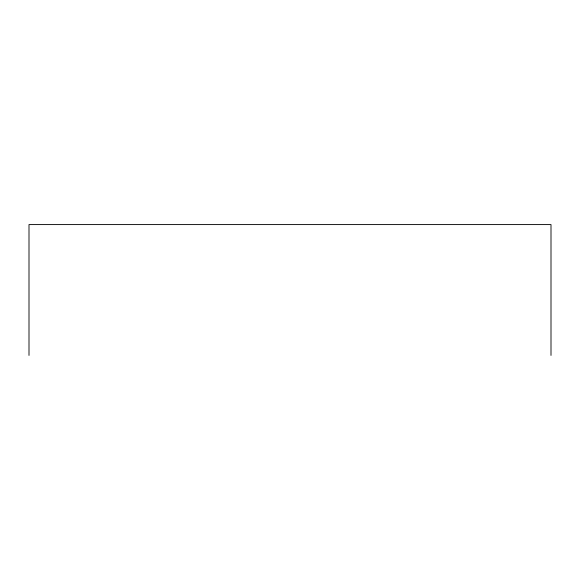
<?xml version="1.0" encoding="UTF-8"?>
<svg xmlns="http://www.w3.org/2000/svg" width="580" height="580" viewBox="0 0 580 580"><rect width="100%" height="100%" fill="white"/><g stroke="black" fill="none" stroke-linecap="round" stroke-linejoin="round"><path stroke-width="0.87" d="M551 355.417L551 224.583L29 224.583L29 355.417"/></g></svg>
